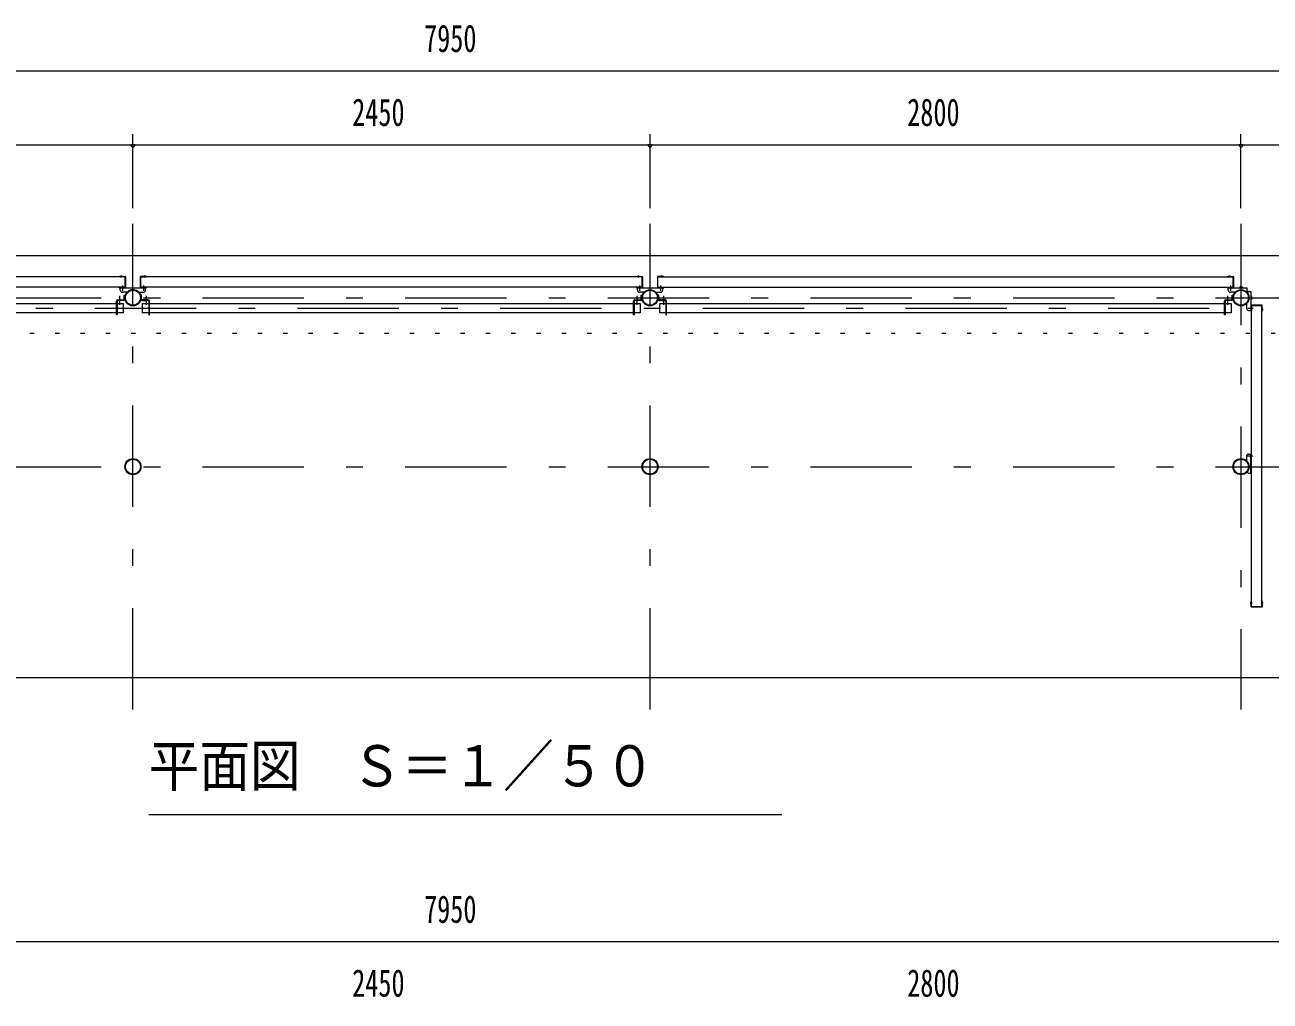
# Model space of a CAD drawing. Units: millimetres, scale not verified, with parts at other scales. Extents: x -23102 to 23102, y -10150 to 10150.
# Drawn here: x -1522 to 4377, y -4912 to -288 of the extents above; entities that cross this region are included whole.
import ezdxf
from ezdxf.enums import TextEntityAlignment as Align

# ---------------------------------------------------------------- set-up
doc = ezdxf.new("R2010")
doc.units = ezdxf.units.MM
doc.header["$LTSCALE"] = 40
doc.linetypes.add('USER3', pattern=[24, 12, -5, 2, -5])
doc.linetypes.add('USER4', pattern=[3, 0.5, -2.5])
for name, color, linetype, lineweight in [('0-2_1-0BOLD', 7, 'Continuous', 18), ('0-3_1-2CENTER', 3, 'USER3', 18), ('0-4_1-4THIN', 4, 'Continuous', 18), ('0-5_1-5DIM', 3, 'Continuous', 18), ('0-D_F-E_J_ADD', 5, 'USER4', 18)]:
    doc.layers.add(name, color=color, linetype=linetype, lineweight=lineweight)
doc.styles.add('ＭＳ ゴシック', font='')
doc.styles.get('ＭＳ ゴシック').set_extended_font_data('MS Gothic')

msp = doc.modelspace()

# ---------------------------------------------------------------- linework, layer by layer
at = {"layer": '0-2_1-0BOLD'}
for p, q in [((-3410.45, -1380.33), (4539.55, -1380.33)), ((-1047.45, -1481.67), (-3073.45, -1481.67)), ((-1047.45, -1530.67), (-3073.45, -1530.67)), ((-1075.45, -1481.27), (-1075.45, -1481.67)), ((-1075.45, -1531.07), (-1075.45, -1530.67)), ((-1073.85, -1479.67), (-1047.05, -1479.67)), ((-1047.05, -1481.27), (-1073.85, -1481.27)), ((-1073.85, -1481.67), (-1073.85, -1481.27)), ((-1073.85, -1531.07), (-1073.85, -1530.67)), ((-1047.05, -1531.07), (-1073.85, -1531.07)), ((-1047.05, -1532.67), (-1073.85, -1532.67)), ((-1068.95, -1479.67), (-1068.85, -1478.55)), ((-1068.95, -1479.39), (-1068.95, -1479.67)), ((-1061.95, -1479.67), (-1062.04, -1478.55)), ((-1047.45, -1530.67), (-1047.45, -1481.67)), ((-1047.05, -1531.07), (-1047.05, -1481.27)), ((-1045.45, -1481.27), (-1045.45, -1531.07)), ((-975.45, -1481.27), (-975.45, -1531.07)), ((-947.05, -1479.67), (-973.85, -1479.67)), ((-973.85, -1481.27), (-947.05, -1481.27)), ((-973.85, -1531.07), (-973.85, -1481.27)), ((-973.85, -1531.07), (-947.05, -1531.07)), ((-973.85, -1532.67), (-947.05, -1532.67)), ((-973.45, -1530.67), (-973.45, -1481.67)), ((1402.55, -1481.67), (-973.45, -1481.67)), ((1402.55, -1530.67), (-973.45, -1530.67)), ((-958.95, -1479.67), (-958.85, -1478.55)), ((-951.95, -1479.67), (-952.04, -1478.55)), ((-951.95, -1479.39), (-951.95, -1479.67)), ((-947.05, -1481.67), (-947.05, -1481.27)), ((-947.05, -1531.07), (-947.05, -1530.67)), ((-945.45, -1481.27), (-945.45, -1481.67)), ((-945.45, -1531.07), (-945.45, -1530.67)), ((1374.55, -1481.27), (1374.55, -1481.67)), ((1374.55, -1531.07), (1374.55, -1530.67)), ((1376.15, -1479.67), (1402.95, -1479.67)), ((1402.95, -1481.27), (1376.15, -1481.27)), ((1376.15, -1481.67), (1376.15, -1481.27)), ((1376.15, -1531.07), (1376.15, -1530.67)), ((1402.95, -1531.07), (1376.15, -1531.07)), ((1402.95, -1532.67), (1376.15, -1532.67)), ((1381.05, -1479.67), (1381.15, -1478.55)), ((1381.05, -1479.39), (1381.05, -1479.67)), ((1388.05, -1479.67), (1387.96, -1478.55)), ((1402.55, -1530.67), (1402.55, -1481.67)), ((1402.95, -1531.07), (1402.95, -1481.27)), ((1404.55, -1481.27), (1404.55, -1531.07)), ((1474.55, -1481.27), (1474.55, -1531.07)), ((1502.95, -1479.67), (1476.15, -1479.67)), ((1476.15, -1481.27), (1502.95, -1481.27)), ((1476.15, -1531.07), (1476.15, -1481.27)), ((1476.15, -1531.07), (1502.95, -1531.07)), ((1476.15, -1532.67), (1502.95, -1532.67)), ((1476.55, -1530.67), (1476.55, -1481.67)), ((1476.55, -1481.67), (4202.55, -1481.67)), ((1476.55, -1530.67), (4202.55, -1530.67)), ((1491.05, -1479.67), (1491.15, -1478.55)), ((1498.05, -1479.67), (1497.96, -1478.55)), ((1498.05, -1479.39), (1498.05, -1479.67)), ((1502.95, -1481.67), (1502.95, -1481.27)), ((1502.95, -1531.07), (1502.95, -1530.67)), ((1504.55, -1481.27), (1504.55, -1481.67)), ((1504.55, -1531.07), (1504.55, -1530.67)), ((4174.55, -1481.27), (4174.55, -1481.67)), ((4174.55, -1531.07), (4174.55, -1530.67)), ((4176.15, -1479.67), (4202.95, -1479.67)), ((4202.95, -1481.27), (4176.15, -1481.27)), ((4176.15, -1481.67), (4176.15, -1481.27)), ((4176.15, -1531.07), (4176.15, -1530.67)), ((4202.95, -1531.07), (4176.15, -1531.07)), ((4202.95, -1532.67), (4176.15, -1532.67)), ((4181.05, -1479.67), (4181.15, -1478.55)), ((4181.05, -1479.39), (4181.05, -1479.67)), ((4188.05, -1479.67), (4187.96, -1478.55)), ((4202.55, -1530.67), (4202.55, -1481.67)), ((4202.95, -1531.07), (4202.95, -1481.27)), ((4204.55, -1481.27), (4204.55, -1531.07)), ((-1083.39, -1590.33), (-1053.79, -1590.33)), ((-950.45, -1534.18), (-1070.45, -1534.18)), ((-1070.45, -1544.18), (-1070.45, -1534.18)), ((-1038.22, -1554.18), (-1060.45, -1554.18)), ((-982.67, -1554.18), (-960.45, -1554.18)), ((-937.5, -1590.33), (-967.1, -1590.33)), ((-950.45, -1544.18), (-950.45, -1534.18)), ((1366.61, -1590.33), (1396.21, -1590.33)), ((1499.55, -1534.18), (1379.55, -1534.18)), ((1379.55, -1544.18), (1379.55, -1534.18)), ((1411.78, -1554.18), (1389.55, -1554.18)), ((1467.33, -1554.18), (1489.55, -1554.18)), ((1512.5, -1590.33), (1482.9, -1590.33)), ((1499.55, -1544.18), (1499.55, -1534.18)), ((4166.61, -1590.33), (4196.21, -1590.33)), ((4179.55, -1544.18), (4179.55, -1534.18)), ((4269.55, -1534.18), (4179.55, -1534.18)), ((4211.78, -1554.18), (4189.55, -1554.18)), ((4269.55, -1545.16), (4269.55, -1534.18)), ((4274.72, -1550.33), (4285.7, -1550.33)), ((4285.7, -1550.33), (4285.7, -1640.33)), ((-3032.3, -1608.13), (-1088.6, -1608.13)), ((-1088.6, -1650.83), (-3032.3, -1650.83)), ((-1053.79, -1593.53), (-1083.39, -1593.53)), ((-967.1, -1593.53), (-937.5, -1593.53)), ((-932.3, -1608.13), (1361.4, -1608.13)), ((1361.4, -1650.83), (-932.3, -1650.83)), ((1396.21, -1593.53), (1366.61, -1593.53)), ((1482.9, -1593.53), (1512.5, -1593.53)), ((1517.7, -1608.13), (4161.41, -1608.13)), ((4161.41, -1650.83), (1517.7, -1650.83)), ((4196.21, -1593.53), (4166.61, -1593.53)), ((4265.7, -1608.11), (4265.7, -1630.33)), ((4275.7, -1640.33), (4285.7, -1640.33)), ((4287.21, -1616.93), (4287.21, -1643.73)), ((4338.61, -1615.33), (4288.81, -1615.33)), ((4288.81, -1616.93), (4338.61, -1616.93)), ((4288.81, -1616.93), (4288.81, -1643.73)), ((4288.81, -1643.73), (4289.21, -1643.73)), ((4288.81, -1645.33), (4289.21, -1645.33)), ((4338.21, -3043.33), (4338.21, -1617.33)), ((4338.21, -1643.73), (4338.61, -1643.73)), ((4338.61, -1645.33), (4338.21, -1645.33)), ((4338.61, -1616.93), (4338.61, -1643.73)), ((4340.21, -1643.73), (4340.21, -1616.93)), ((4340.21, -1631.83), (4341.33, -1631.93)), ((4340.21, -1638.83), (4341.33, -1638.73)), ((4340.5, -1638.83), (4340.21, -1638.83)), ((4265.7, -2330.33), (4265.7, -2352.55)), ((4275.7, -2320.33), (4285.7, -2320.33)), ((4285.7, -2410.33), (4285.7, -2320.33)), ((4274.72, -2410.33), (4285.7, -2410.33)), ((4287.21, -3021.83), (4286.09, -3021.93)), ((4287.21, -3028.83), (4286.09, -3028.73)), ((4286.92, -3028.83), (4287.21, -3028.83)), ((4287.21, -3043.73), (4287.21, -3016.93)), ((4288.81, -3015.33), (4289.21, -3015.33)), ((4288.81, -3043.73), (4288.81, -3016.93)), ((4288.81, -3016.93), (4289.21, -3016.93)), ((4288.81, -3043.73), (4338.61, -3043.73)), ((4338.61, -3045.33), (4288.81, -3045.33)), ((4289.21, -3043.33), (4338.21, -3043.33)), ((4338.61, -3015.33), (4338.21, -3015.33)), ((4338.21, -3016.93), (4338.61, -3016.93)), ((4338.61, -3043.73), (4338.61, -3016.93)), ((4340.21, -3016.93), (4340.21, -3043.73)), ((4340.21, -3021.83), (4341.33, -3021.93)), ((4340.21, -3028.83), (4341.33, -3028.73)), ((4340.5, -3028.83), (4340.21, -3028.83)), ((4539.55, -3380.33), (-3410.45, -3380.33))]:
    msp.add_line(p, q, dxfattribs=at)
for points in [[(-1051.79, -1588.33), (-1051.79, -1568.33), (-1048.6, -1568.33), (-1048.6, -1588.33)], [(-969.1, -1588.33), (-969.1, -1568.33), (-972.3, -1568.33), (-972.3, -1588.33)], [(1398.21, -1588.33), (1398.21, -1568.33), (1401.4, -1568.33), (1401.4, -1588.33)], [(1480.9, -1588.33), (1480.9, -1568.33), (1477.7, -1568.33), (1477.7, -1588.33)], [(4198.21, -1588.33), (4198.21, -1568.33), (4201.41, -1568.33), (4201.41, -1588.33)], [(-1085.4, -1595.53), (-1085.4, -1661.33), (-1088.6, -1661.33), (-1088.6, -1595.53)], [(-1085.4, -1608.13), (-1056.55, -1608.13), (-1056.55, -1650.83), (-1085.4, -1650.83)], [(-935.5, -1650.83), (-964.35, -1650.83), (-964.35, -1608.13), (-935.5, -1608.13)], [(-935.5, -1595.53), (-935.5, -1661.33), (-932.3, -1661.33), (-932.3, -1595.53)], [(1364.6, -1595.53), (1364.6, -1661.33), (1361.4, -1661.33), (1361.4, -1595.53)], [(1364.6, -1608.13), (1393.45, -1608.13), (1393.45, -1650.83), (1364.6, -1650.83)], [(1514.5, -1650.83), (1485.65, -1650.83), (1485.65, -1608.13), (1514.5, -1608.13)], [(1514.5, -1595.53), (1514.5, -1661.33), (1517.7, -1661.33), (1517.7, -1595.53)], [(4164.6, -1595.53), (4164.6, -1661.33), (4161.41, -1661.33), (4161.41, -1595.53)], [(4164.6, -1608.13), (4193.45, -1608.13), (4193.45, -1650.83), (4164.6, -1650.83)], [(4289.21, -3043.33), (4289.21, -1617.33), (4338.21, -1617.33)]]:
    msp.add_lwpolyline(points, dxfattribs=at)
for centre, radius in [((-1010.45, -1580.33), 38.15), ((-1010.45, -1580.33), 38.15), ((-1010.45, -1580.33), 35.35), ((-1010.45, -1580.33), 35.35), ((-1010.44, -1580.33), 35.35), ((1439.55, -1580.33), 38.15), ((1439.55, -1580.33), 38.15), ((1439.55, -1580.33), 35.35), ((1439.55, -1580.33), 35.35), ((1439.56, -1580.33), 35.35), ((4239.55, -1580.33), 38.15), ((4239.56, -1580.33), 38.15), ((4239.55, -1580.33), 35.35), ((4239.56, -1580.33), 35.35), ((-1010.45, -2380.33), 38.15), ((-1010.45, -2380.33), 35.35), ((1439.55, -2380.33), 38.15), ((1439.55, -2380.33), 35.35), ((4239.55, -2380.33), 38.15), ((4239.55, -2380.33), 35.35)]:
    msp.add_circle(centre, radius, dxfattribs=at)
for centre, radius, start, end in [((-1073.85, -1481.27), 1.6, 90, 180), ((-1073.85, -1531.07), 1.6, 180, 270), ((-1067.55, -1478.67), 1.3, 105.88085, 175), ((-1065.45, -1486.07), 9, 74.11915, 105.88085), ((-1063.34, -1478.67), 1.3, 5, 74.11915), ((-1047.05, -1481.27), 1.6, 0, 90), ((-1047.05, -1531.07), 1.6, 270, 0), ((-973.85, -1481.27), 1.6, 90, 180), ((-973.85, -1531.07), 1.6, 180, 270), ((-957.55, -1478.67), 1.3, 105.88085, 175), ((-955.45, -1486.07), 9, 74.11915, 105.88085), ((-953.34, -1478.67), 1.3, 5, 74.11915), ((-947.05, -1481.27), 1.6, 0, 90), ((-947.05, -1531.07), 1.6, 270, 0), ((1376.15, -1481.27), 1.6, 90, 180), ((1376.15, -1531.07), 1.6, 180, 270), ((1382.45, -1478.67), 1.3, 105.88085, 175), ((1384.55, -1486.07), 9, 74.11915, 105.88085), ((1386.66, -1478.67), 1.3, 5, 74.11915), ((1402.95, -1481.27), 1.6, 0, 90), ((1402.95, -1531.07), 1.6, 270, 0), ((1476.15, -1481.27), 1.6, 90, 180), ((1476.15, -1531.07), 1.6, 180, 270), ((1492.45, -1478.67), 1.3, 105.88085, 175), ((1494.55, -1486.07), 9, 74.11915, 105.88085), ((1496.66, -1478.67), 1.3, 5, 74.11915), ((1502.95, -1481.27), 1.6, 0, 90), ((1502.95, -1531.07), 1.6, 270, 0), ((4176.15, -1481.27), 1.6, 90, 180), ((4176.15, -1531.07), 1.6, 180, 270), ((4182.45, -1478.67), 1.3, 105.88085, 175), ((4184.55, -1486.07), 9, 74.11915, 105.88085), ((4186.66, -1478.67), 1.3, 5, 74.11915), ((4202.95, -1481.27), 1.6, 0, 90), ((4202.95, -1531.07), 1.6, 270, 0), ((-1083.39, -1595.53), 5.2, 90, 180), ((-1060.45, -1544.18), 10, 180, 270), ((-1053.79, -1588.33), 2, 270, 0), ((-1053.79, -1588.33), 5.2, 270, 0), ((-1010.45, -1580.33), 38.15, 43.27118, 125.40654), ((-967.1, -1588.33), 5.2, 180, 270), ((-967.1, -1588.33), 2, 180, 270), ((-960.45, -1544.18), 10, 270, 0), ((-937.5, -1595.53), 5.2, 0, 90), ((1366.61, -1595.53), 5.2, 90, 180), ((1389.55, -1544.18), 10, 180, 270), ((1396.21, -1588.33), 2, 270, 0), ((1396.21, -1588.33), 5.2, 270, 0), ((1482.9, -1588.33), 5.2, 180, 270), ((1482.9, -1588.33), 2, 180, 270), ((1489.55, -1544.18), 10, 270, 0), ((1512.5, -1595.53), 5.2, 0, 90), ((4166.61, -1595.53), 5.2, 90, 180), ((4189.55, -1544.18), 10, 180, 270), ((4196.21, -1588.33), 2, 270, 0), ((4196.21, -1588.33), 5.2, 270, 0), ((4264.55, -1545.16), 5, 234.59346, 0), ((4274.72, -1555.33), 5, 90, 215.40654), ((-1083.39, -1595.53), 2, 90, 180), ((-937.5, -1595.53), 2, 0, 90), ((1366.61, -1595.53), 2, 90, 180), ((1512.5, -1595.53), 2, 0, 90), ((4166.61, -1595.53), 2, 90, 180), ((4275.7, -1630.33), 10, 180, 270), ((4288.81, -1616.93), 1.6, 90, 180), ((4288.81, -1643.73), 1.6, 180, 270), ((4338.61, -1616.93), 1.6, 0, 90), ((4338.61, -1643.73), 1.6, 270, 0), ((4341.21, -1633.22), 1.3, 15.88085, 85), ((4341.21, -1637.43), 1.3, 275, 344.11915), ((4333.81, -1635.33), 9, 344.11915, 15.88085), ((4275.7, -2330.33), 10, 90, 180), ((4275.7, -2330.33), 10, 90, 180), ((4274.72, -2405.33), 5, 144.59346, 270), ((4293.61, -3025.33), 9, 164.11915, 195.88085), ((4286.2, -3023.22), 1.3, 95, 164.11915), ((4286.2, -3027.43), 1.3, 195.88085, 265), ((4288.81, -3016.93), 1.6, 90, 180), ((4288.81, -3043.73), 1.6, 180, 270), ((4338.61, -3016.93), 1.6, 0, 90), ((4338.61, -3043.73), 1.6, 270, 0), ((4341.21, -3023.22), 1.3, 15.88085, 85), ((4341.21, -3027.43), 1.3, 275, 344.11915), ((4333.81, -3025.33), 9, 344.11915, 15.88085)]:
    msp.add_arc(centre, radius, start, end, dxfattribs=at)
at = {"layer": '0-3_1-2CENTER'}
for p, q in [((-1010.45, -3530.33), (-1010.45, -1230.33)), ((1439.55, -3530.33), (1439.55, -1230.33)), ((4239.55, -1230.33), (4239.55, -3530.33)), ((-1065.45, -1484.27), (-1065.45, -1476.67)), ((-1065.45, -1535.67), (-1065.45, -1528.07)), ((-1060.45, -1522.47), (-1060.45, -1547.47)), ((-960.45, -1522.47), (-960.45, -1547.47)), ((-955.45, -1484.27), (-955.45, -1476.67)), ((-955.45, -1535.67), (-955.45, -1528.07)), ((1384.55, -1484.27), (1384.55, -1476.67)), ((1384.55, -1535.67), (1384.55, -1528.07)), ((1389.55, -1522.47), (1389.55, -1547.47)), ((1489.55, -1522.47), (1489.55, -1547.47)), ((1494.55, -1484.27), (1494.55, -1476.67)), ((1494.55, -1535.67), (1494.55, -1528.07)), ((4184.55, -1484.27), (4184.55, -1476.67)), ((4184.55, -1535.67), (4184.55, -1528.07)), ((4189.55, -1522.47), (4189.55, -1547.47)), ((-3560.44, -1580.33), (4689.56, -1580.33)), ((-1073.6, -1571.33), (-1073.6, -1613.13)), ((-947.3, -1571.33), (-947.3, -1613.13)), ((1376.4, -1571.33), (1376.4, -1613.13)), ((1502.7, -1571.33), (1502.7, -1613.13)), ((4176.41, -1571.33), (4176.41, -1613.13)), ((-3110.45, -1629.48), (4239.56, -1629.48)), ((4297.41, -1630.33), (4272.41, -1630.33)), ((4284.21, -1635.33), (4291.81, -1635.33)), ((4335.61, -1635.33), (4343.21, -1635.33)), ((4295.9, -2330.33), (4270.9, -2330.33)), ((-3560.44, -2380.33), (4689.56, -2380.33)), ((4284.21, -3025.33), (4291.81, -3025.33)), ((4335.61, -3025.33), (4343.21, -3025.33))]:
    msp.add_line(p, q, dxfattribs=at)
at = {"layer": '0-4_1-4THIN'}
for p, q in [((4234.65, -1528.98), (4244.46, -1528.98)), ((4236.67, -1529.48), (4236.67, -1532.98)), ((4242.44, -1529.48), (4242.44, -1532.98)), ((4244.46, -1528.98), (4245.33, -1529.48)), ((4245.33, -1529.48), (4245.33, -1532.98)), ((4247.06, -1534.18), (4232.06, -1534.18)), ((4285.7, -1572.83), (4285.7, -1587.83)), ((4290.4, -1574.55), (4286.91, -1574.55)), ((4290.4, -1577.44), (4286.91, -1577.44)), ((4290.4, -1583.21), (4286.91, -1583.21)), ((4290.91, -1575.43), (4290.4, -1574.55)), ((4290.91, -1585.23), (4290.91, -1575.43)), ((4289.21, -2374.55), (4286.91, -2374.55)), ((4289.21, -2377.44), (4286.91, -2377.44)), ((4289.21, -2383.22), (4286.91, -2383.22)), ((4289.21, -2386.1), (4286.91, -2386.1))]:
    msp.add_line(p, q, dxfattribs=at)
for points in [[(4247.06, -1534.18), (4247.06, -1532.98), (4232.06, -1532.98), (4232.06, -1534.18)], [(4234.65, -1528.98), (4233.78, -1529.48), (4233.78, -1532.98)], [(4285.7, -1572.83), (4286.91, -1572.83), (4286.91, -1587.83), (4285.7, -1587.83)], [(4290.91, -1585.23), (4290.4, -1586.1), (4286.91, -1586.1)], [(4285.7, -2387.83), (4286.91, -2387.83), (4286.91, -2372.83), (4285.7, -2372.83)]]:
    msp.add_lwpolyline(points, dxfattribs=at)
for centre, radius, start, end in [((4235.22, -1531.3), 2.32, 51.46857, 90), ((4239.56, -1537.49), 8.51, 70.17088, 109.83133), ((4243.89, -1531.29), 2.32, 90, 128.54623), ((4288.59, -1576), 2.32, 321.45377, 360), ((4288.59, -1584.66), 2.32, 0, 38.53143), ((4282.4, -1580.33), 8.51, 340.16867, 19.82912)]:
    msp.add_arc(centre, radius, start, end, dxfattribs=at)
at = {"layer": '0-5_1-5DIM'}
for p, q in [((-3410.45, -505.33), (4539.55, -505.33)), ((-3410.45, -505.33), (4539.55, -505.33)), ((-1010.45, -1155.33), (-1010.45, -805.33)), ((1439.55, -1155.33), (1439.55, -805.33)), ((4239.55, -1155.33), (4239.55, -805.33)), ((-3110.45, -855.33), (-1010.45, -855.33)), ((-1000.45, -855.33), (-1020.45, -855.33)), ((-1010.45, -855.33), (1439.55, -855.33)), ((1449.55, -855.33), (1429.55, -855.33)), ((1439.55, -855.33), (4239.55, -855.33)), ((4249.55, -855.33), (4229.55, -855.33)), ((4239.55, -855.33), (4539.55, -855.33)), ((2064.56, -4030.33), (-935.44, -4030.33)), ((-3410.45, -4630.32), (4539.55, -4630.32)), ((-3410.45, -4630.32), (4539.55, -4630.32))]:
    msp.add_line(p, q, dxfattribs=at)
for centre in [(-1010.45, -855.33), (1439.55, -855.33), (4239.55, -855.33)]:
    msp.add_arc(centre, 10, 180, 0, dxfattribs=at)
at = {"layer": '0-D_F-E_J_ADD'}
msp.add_lwpolyline([(-5798.13, -1750), (-5798.13, -10150), (6081.87, -10150), (6081.87, -1750)], close=True, dxfattribs=at)

# ---------------------------------------------------------------- texts
at = {"layer": '0-5_1-5DIM', "color": 7, "style": 'ＭＳ ゴシック'}
for s, height, width, p in [('7950', 130.2, 0.7, (369.22, -455.33)), ('2450', 130.2, 0.7, (28.55, -805.33)), ('2800', 130.2, 0.7, (2658.28, -805.33)), ('平面図\u3000Ｓ＝１／５０', 195.4, 0.9, (-935.45, -3953.68)), ('7950', 130.2, 0.7, (369.22, -4580.32)), ('2450', 130.2, 0.7, (28.55, -4930.33)), ('2800', 130.2, 0.7, (2658.28, -4930.33))]:
    msp.add_text(s, height=height, dxfattribs=dict(at, width=width)).set_placement(p, align=Align.BOTTOM_LEFT)

doc.saveas('drawing.dxf')
